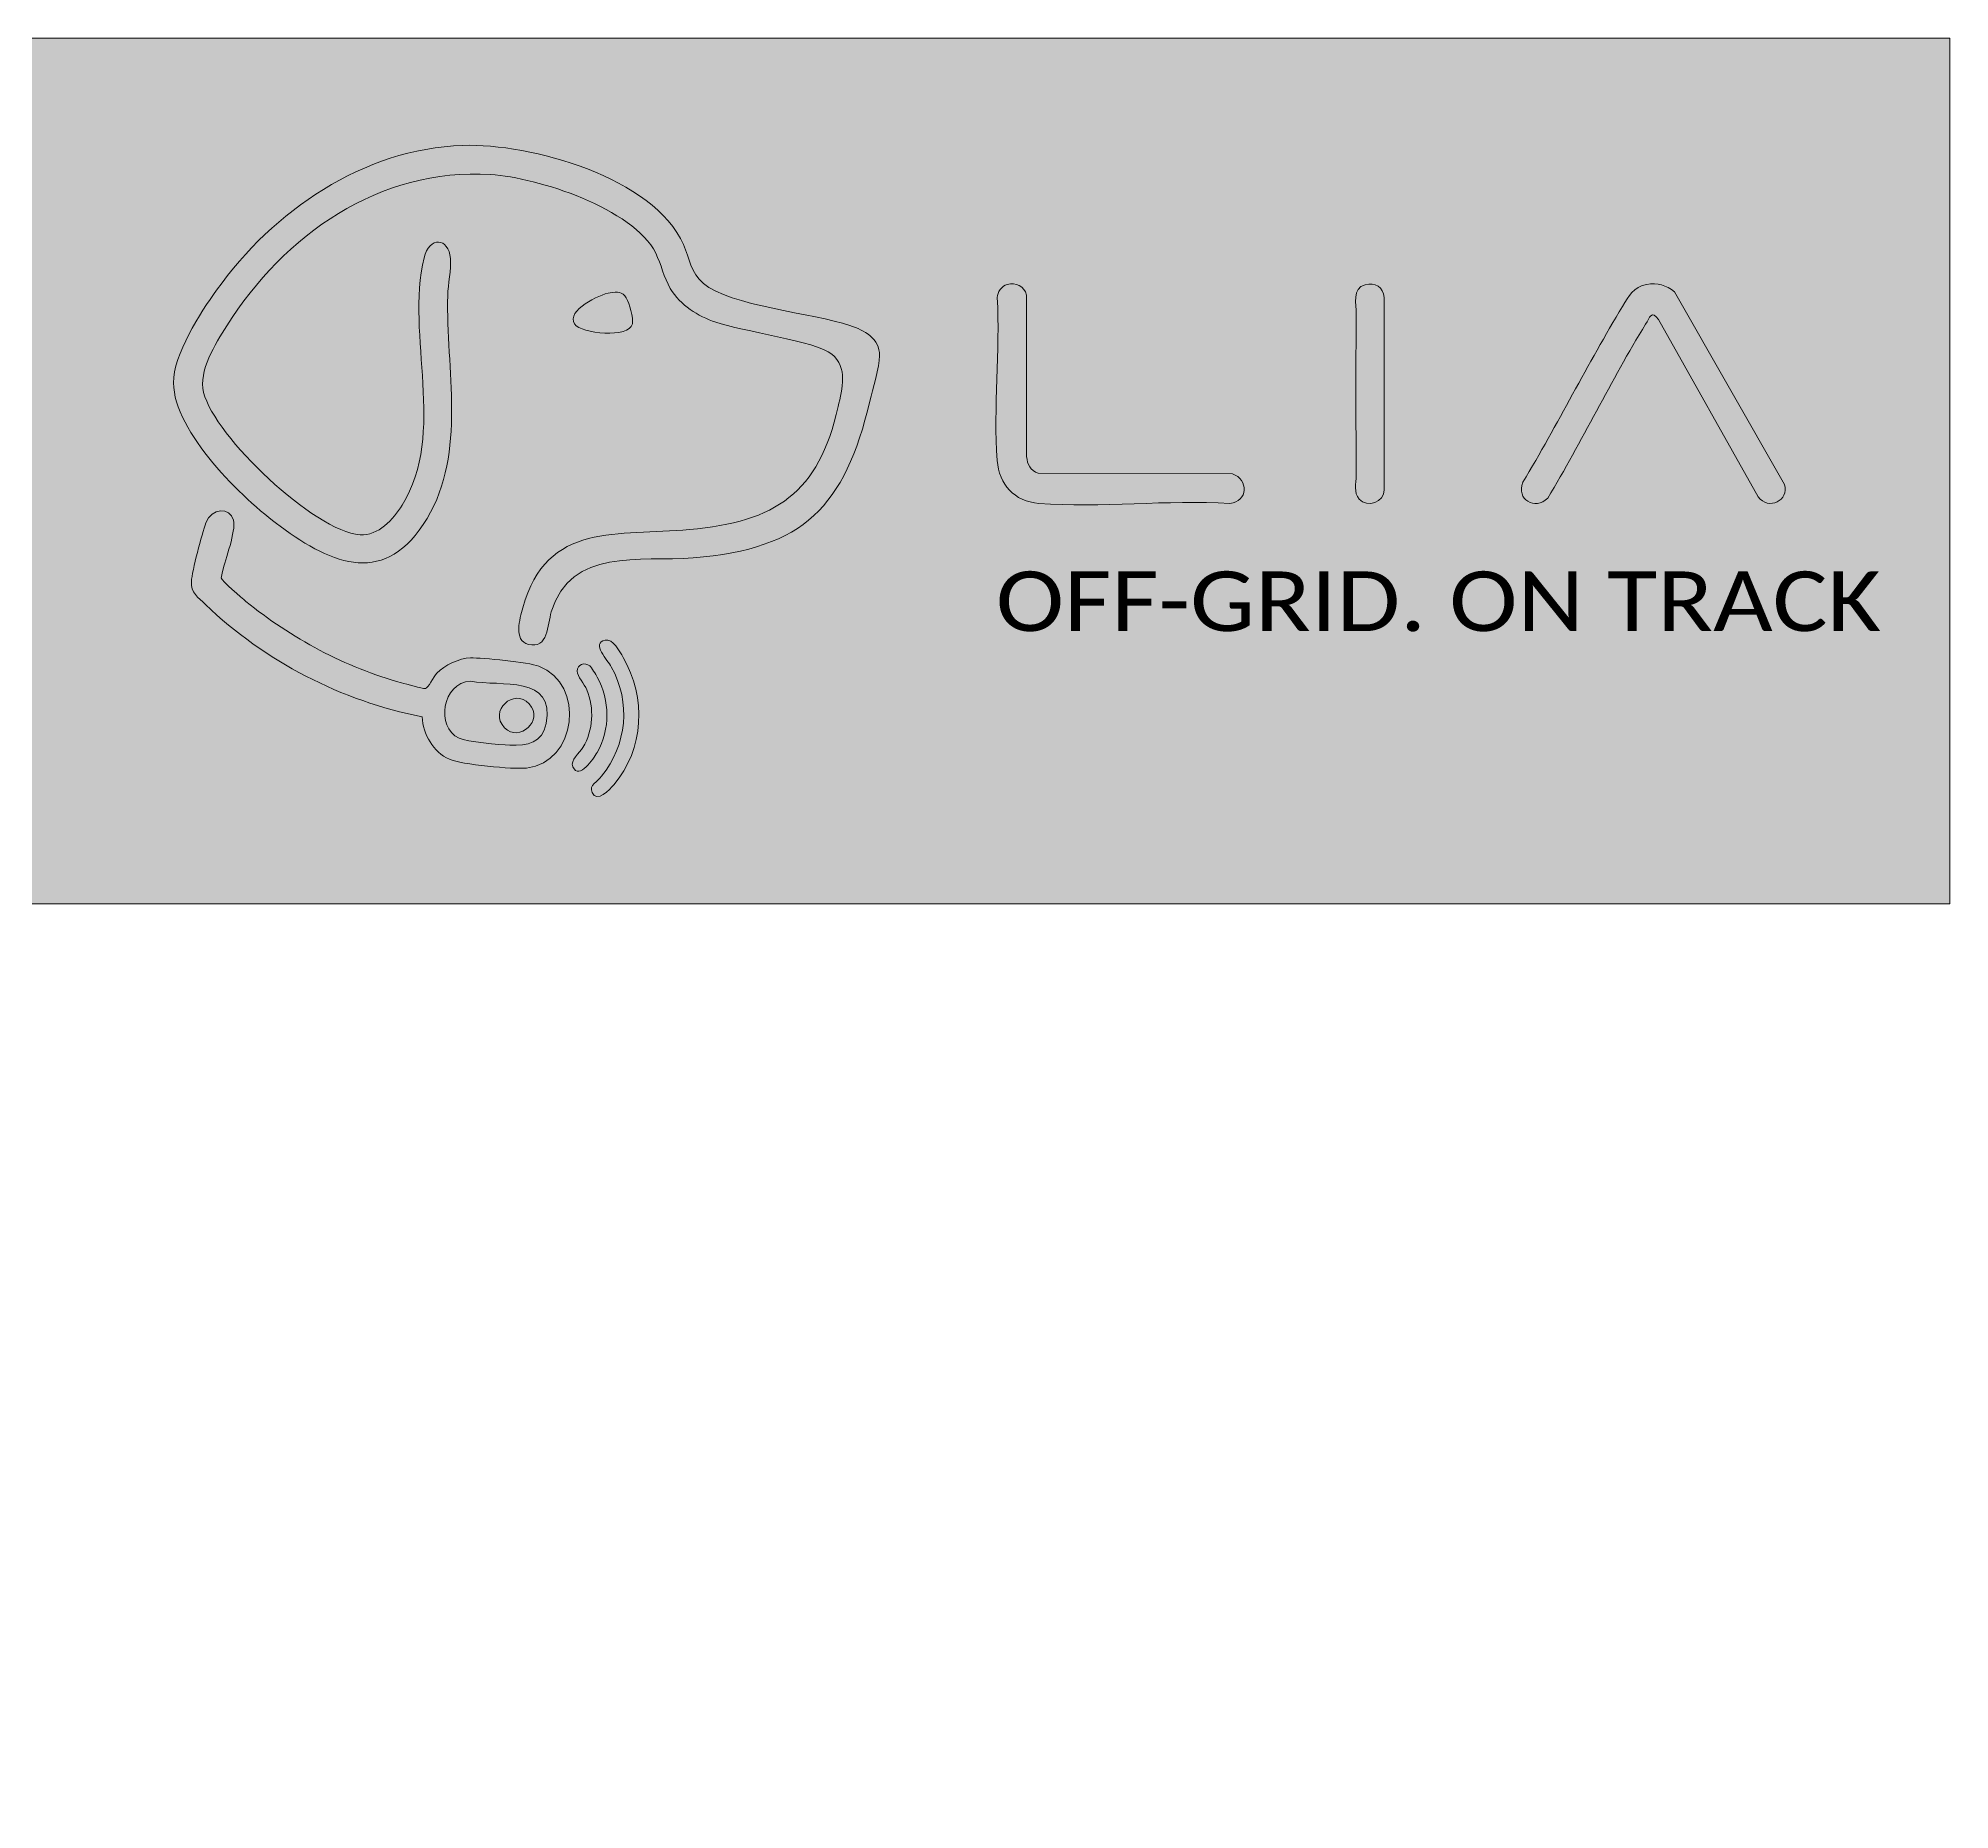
# Model space of a CAD drawing. Extents: x -362 to 2987, y -1020 to 102.
# Drawn here: x 581 to 1523, y -857 to 16 of the extents above; entities that cross this region are included whole.
import ezdxf

# ---------------------------------------------------------------- set-up
doc = ezdxf.new("R2010")
doc.units = 0
doc.header["$MEASUREMENT"] = 0
doc.layers.add('Capa 1', color=7, linetype='Continuous', lineweight=0)

# ---------------------------------------------------------------- blocks, each defined once
blk = doc.blocks.new('Block_0')
at = {"layer": 'Capa 1', "true_color": 0x1b242d, "transparency": 33554687}
h = blk.add_hatch(color=250, dxfattribs=at)
h.dxf.hatch_style = 2
h.paths.add_polyline_path([(1523.17, -410.69), (571.08, -410.69), (571.08, 16), (1523.17, 16)])
h = blk.add_hatch(color=250, dxfattribs=at)
h.dxf.hatch_style = 2
h.paths.add_polyline_path([(472.39, -857.39), (45.69, -857.39), (45.69, -430.69), (472.39, -430.69)])
at = {"layer": 'Capa 1'}
for points in [[(1523.17, -410.69), (571.08, -410.69), (571.08, 16), (1523.17, 16)], [(472.39, -857.39), (45.69, -857.39), (45.69, -430.69), (472.39, -430.69)]]:
    blk.add_lwpolyline(points, close=True, dxfattribs=at)
blk = doc.blocks.new('Block_7')
at = {"layer": 'Capa 1', "true_color": 0xf2f1f5, "transparency": 33554687}
h = blk.add_hatch(color=7, dxfattribs=at)
h.dxf.hatch_style = 2
edge = h.paths.add_edge_path()
edge.add_spline(control_points=[(1058.38, -105.36), (1062.85, -104.33), (1066.76, -106.23), (1068, -110.63), (1068, -110.63), (1068.01, -190.25), (1068.01, -190.25), (1068.37, -194.27), (1069.8, -197.02), (1073.71, -198.46), (1073.71, -198.46), (1169.44, -198.79), (1169.44, -198.79), (1177.58, -201.38), (1177.21, -212.63), (1168.24, -213.33), (1137.64, -211.46), (1104.3, -215.7), (1074.02, -213.32), (1061.88, -212.36), (1054.41, -204.07), (1053.48, -192.14), (1051.47, -166.33), (1055.03, -137.94), (1053.51, -111.86), (1053.5, -109.24), (1055.79, -105.96), (1058.38, -105.36)], knot_values=[0, 0, 0, 0, 1, 1, 1, 2, 2, 2, 3, 3, 3, 4, 4, 4, 5, 5, 5, 6, 6, 6, 7, 7, 7, 8, 8, 8, 9, 9, 9, 9], degree=3, periodic=0)
h = blk.add_hatch(color=7, dxfattribs=at)
h.dxf.hatch_style = 2
edge = h.paths.add_edge_path()
edge.add_spline(control_points=[(1231.94, -211.18), (1229.11, -208.18), (1230.51, -203.25), (1230.49, -199.73), (1230.37, -173.18), (1230.27, -146.6), (1230.5, -120.05), (1230.54, -115.2), (1228.48, -107.21), (1234.86, -105.52), (1239.89, -104.2), (1243.77, -106.65), (1244.36, -111.86), (1244.36, -111.86), (1244.36, -206.66), (1244.36, -206.66), (1244.15, -212.83), (1236.09, -215.57), (1231.94, -211.18)], knot_values=[0, 0, 0, 0, 1, 1, 1, 2, 2, 2, 3, 3, 3, 4, 4, 4, 5, 5, 5, 6, 6, 6, 6], degree=3, periodic=0)
h = blk.add_hatch(color=7, dxfattribs=at)
h.dxf.hatch_style = 2
edge = h.paths.add_edge_path()
edge.add_spline(control_points=[(1373.76, -105.37), (1378.96, -104.48), (1383.46, -105.74), (1387.5, -109.02), (1387.5, -109.02), (1441.69, -203.99), (1441.69, -203.99), (1444.12, -211.91), (1433.84, -216.93), (1428.62, -210.1), (1428.62, -210.1), (1379.5, -122.71), (1379.5, -122.71), (1376.07, -117.88), (1375.24, -121.7), (1373.18, -125.02), (1356.09, -152.62), (1341.81, -182.91), (1324.92, -210.74), (1318.75, -216.97), (1309.19, -211.26), (1312.68, -202.93), (1329.77, -174.47), (1344.63, -144.56), (1361.81, -116.18), (1364.84, -111.16), (1367.25, -106.49), (1373.76, -105.37)], knot_values=[0, 0, 0, 0, 1, 1, 1, 2, 2, 2, 3, 3, 3, 4, 4, 4, 5, 5, 5, 6, 6, 6, 7, 7, 7, 8, 8, 8, 9, 9, 9, 9], degree=3, periodic=0)
at = {"layer": 'Capa 1'}
for points, knots in [([(1058.38, -105.36), (1062.85, -104.33), (1066.76, -106.23), (1068, -110.63), (1068, -110.63), (1068.01, -190.25), (1068.01, -190.25), (1068.37, -194.27), (1069.8, -197.02), (1073.71, -198.46), (1073.71, -198.46), (1169.44, -198.79), (1169.44, -198.79), (1177.58, -201.38), (1177.21, -212.63), (1168.24, -213.33), (1137.64, -211.46), (1104.3, -215.7), (1074.02, -213.32), (1061.88, -212.36), (1054.41, -204.07), (1053.48, -192.14), (1051.47, -166.33), (1055.03, -137.94), (1053.51, -111.86), (1053.5, -109.24), (1055.79, -105.96), (1058.38, -105.36)], [0, 0, 0, 0, 1, 1, 1, 2, 2, 2, 3, 3, 3, 4, 4, 4, 5, 5, 5, 6, 6, 6, 7, 7, 7, 8, 8, 8, 9, 9, 9, 9]), ([(1231.94, -211.18), (1229.11, -208.18), (1230.51, -203.25), (1230.49, -199.73), (1230.37, -173.18), (1230.27, -146.6), (1230.5, -120.05), (1230.54, -115.2), (1228.48, -107.21), (1234.86, -105.52), (1239.89, -104.2), (1243.77, -106.65), (1244.36, -111.86), (1244.36, -111.86), (1244.36, -206.66), (1244.36, -206.66), (1244.15, -212.83), (1236.09, -215.57), (1231.94, -211.18)], [0, 0, 0, 0, 1, 1, 1, 2, 2, 2, 3, 3, 3, 4, 4, 4, 5, 5, 5, 6, 6, 6, 6]), ([(1373.76, -105.37), (1378.96, -104.48), (1383.46, -105.74), (1387.5, -109.02), (1387.5, -109.02), (1441.69, -203.99), (1441.69, -203.99), (1444.12, -211.91), (1433.84, -216.93), (1428.62, -210.1), (1428.62, -210.1), (1379.5, -122.71), (1379.5, -122.71), (1376.07, -117.88), (1375.24, -121.7), (1373.18, -125.02), (1356.09, -152.62), (1341.81, -182.91), (1324.92, -210.74), (1318.75, -216.97), (1309.19, -211.26), (1312.68, -202.93), (1329.77, -174.47), (1344.63, -144.56), (1361.81, -116.18), (1364.84, -111.16), (1367.25, -106.49), (1373.76, -105.37)], [0, 0, 0, 0, 1, 1, 1, 2, 2, 2, 3, 3, 3, 4, 4, 4, 5, 5, 5, 6, 6, 6, 7, 7, 7, 8, 8, 8, 9, 9, 9, 9])]:
    blk.add_open_spline(points, degree=3, knots=knots, dxfattribs=at)
blk = doc.blocks.new('Block_6')
at = {"layer": 'Capa 1'}
blk.add_blockref('Block_7', (0, 0), dxfattribs=at)
at = {"layer": 'Capa 1', "insert": (1052.85, -276.63), "char_height": 0.2, "attachment_point": 7}
blk.add_mtext('\\C125;\\c8760636;\\FCalibri|b0|i0|c1;\\H29.394078;\\W1.107380;OFF-GRID. ON TRACK', dxfattribs=at)
blk = doc.blocks.new('Block_8')
at = {"layer": 'Capa 1', "true_color": 0xf2f1f5, "transparency": 33554687}
h = blk.add_hatch(color=7, dxfattribs=at)
h.dxf.hatch_style = 2
edge = h.paths.add_edge_path()
edge.add_spline(control_points=[(790.06, -36.84), (823.29, -35.71), (884.24, -52.66), (898.8, -85.73), (901.96, -92.89), (902.21, -99.34), (908.67, -104.93), (921.35, -115.89), (963.01, -119.6), (980.9, -125.6), (987.92, -127.96), (995.6, -131.99), (995.51, -140.55), (995.46, -145.94), (992.12, -157.17), (990.73, -162.94), (978.2, -214.87), (958.52, -235.69), (903.62, -240.15), (877.16, -242.3), (843.29, -234.93), (833.63, -266.85), (831.72, -273.16), (832.06, -285.36), (822.4, -282.83), (814.73, -280.83), (818.1, -270.26), (819.58, -264.81), (831.18, -222.02), (866.92, -229.47), (901.73, -226.25), (944.46, -222.3), (965.49, -208.41), (975.05, -165.59), (977.03, -156.74), (979.99, -146.4), (971.87, -139.69), (964.35, -133.48), (927.25, -128.35), (914.83, -124.05), (905.72, -120.91), (897.31, -115.84), (892.31, -107.39), (889.04, -101.88), (887.85, -95.47), (885.1, -89.95), (874.1, -67.88), (826.91, -52.66), (803.77, -51.2), (748.76, -47.72), (701.86, -80.97), (673.64, -125.82), (667.98, -134.82), (659.54, -147.89), (662.21, -158.64), (667.61, -180.38), (716.89, -227.15), (739.33, -228.78), (748.2, -229.43), (755.84, -221.14), (760.12, -214.2), (782.17, -178.41), (761.63, -130.85), (770.89, -92.25), (773.46, -81.55), (783.04, -82.21), (783.89, -92.56), (784.34, -98.05), (782.73, -105.25), (782.57, -110.89), (781.6, -147.09), (792, -187.97), (772.37, -220.76), (752.18, -254.49), (726.18, -243.91), (699.88, -224.61), (681.31, -210.97), (647.56, -178.23), (647.34, -153.86), (647.21, -140.09), (660.62, -119.25), (668.6, -108.14), (696.62, -69.14), (740.65, -38.53), (790.06, -36.84)], knot_values=[0, 0, 0, 0, 1, 1, 1, 2, 2, 2, 3, 3, 3, 4, 4, 4, 5, 5, 5, 6, 6, 6, 7, 7, 7, 8, 8, 8, 9, 9, 9, 10, 10, 10, 11, 11, 11, 12, 12, 12, 13, 13, 13, 14, 14, 14, 15, 15, 15, 16, 16, 16, 17, 17, 17, 18, 18, 18, 19, 19, 19, 20, 20, 20, 21, 21, 21, 22, 22, 22, 23, 23, 23, 24, 24, 24, 25, 25, 25, 26, 26, 26, 27, 27, 27, 28, 28, 28, 28], degree=3, periodic=0)
h = blk.add_hatch(color=7, dxfattribs=at)
h.dxf.hatch_style = 2
edge = h.paths.add_edge_path()
edge.add_spline(control_points=[(862.71, -109.5), (866.16, -109.04), (868.58, -108.86), (870.59, -112.05), (872.21, -114.63), (874.16, -121.87), (873.59, -124.81), (872.19, -132.13), (848.24, -129.65), (845.13, -124.87), (840.81, -118.24), (857.45, -110.21), (862.71, -109.5)], knot_values=[0, 0, 0, 0, 1, 1, 1, 2, 2, 2, 3, 3, 3, 4, 4, 4, 4], degree=3, periodic=0)
h = blk.add_hatch(color=7, dxfattribs=at)
h.dxf.hatch_style = 2
edge = h.paths.add_edge_path()
edge.add_spline(control_points=[(793.86, -300.97), (779.75, -301.7), (776.52, -323.64), (788.15, -329.1), (792.15, -330.97), (808.11, -332.28), (813.23, -332.45), (821.76, -332.74), (829.27, -331.63), (831.12, -321.85), (835.67, -297.7), (808.82, -303.82), (793.86, -300.97)], knot_values=[0, 0, 0, 0, 1, 1, 1, 2, 2, 2, 3, 3, 3, 4, 4, 4, 4], degree=3, periodic=0)
edge = h.paths.add_edge_path()
edge.add_spline(control_points=[(769.91, -318.58), (730.33, -310.8), (692.24, -291.15), (663.15, -263.23), (659.35, -259.58), (655.89, -257.58), (656.18, -251.83), (656.43, -246.85), (661.48, -228.13), (663.34, -222.96), (665.99, -215.59), (675.38, -214.9), (676.93, -221.65), (678.21, -227.24), (672.87, -240.67), (671.57, -246.98), (671.38, -247.87), (670.88, -249.39), (670.89, -250.1), (670.92, -251.4), (681.21, -260.09), (683.08, -261.63), (704.74, -279.47), (732.69, -294.47), (759.85, -301.78), (762.17, -302.4), (769.85, -304.65), (771.6, -304.6), (772.82, -304.56), (775.72, -298.62), (777.22, -297.02), (780.91, -293.1), (788.38, -289.64), (793.77, -289.5), (799.65, -289.35), (822.37, -291.66), (827.47, -293.57), (850.7, -302.27), (846.05, -341.32), (821.47, -343.8), (814.71, -344.48), (789.32, -342.14), (783.43, -339.5), (775.37, -335.89), (770.45, -327.2), (769.91, -318.58)], knot_values=[0, 0, 0, 0, 1, 1, 1, 2, 2, 2, 3, 3, 3, 4, 4, 4, 5, 5, 5, 6, 6, 6, 7, 7, 7, 8, 8, 8, 9, 9, 9, 10, 10, 10, 11, 11, 11, 12, 12, 12, 13, 13, 13, 14, 14, 14, 15, 15, 15, 15], degree=3, periodic=0)
at = {"layer": 'Capa 1', "true_color": 0x3ead84, "transparency": 33554687}
h = blk.add_hatch(color=125, dxfattribs=at)
h.dxf.hatch_style = 2
edge = h.paths.add_edge_path()
edge.add_spline(control_points=[(860.17, -280.72), (863.96, -279.93), (867.33, -286.27), (869.06, -289.26), (880.45, -308.89), (879.47, -334.54), (864.45, -352.03), (862.38, -354.45), (856.22, -361.34), (853.71, -355.8), (852.15, -352.34), (856.52, -350.3), (858.42, -347.89), (870.87, -332.19), (873.03, -311.57), (863.2, -293.87), (861.5, -290.81), (853.16, -282.19), (860.17, -280.72)], knot_values=[0, 0, 0, 0, 1, 1, 1, 2, 2, 2, 3, 3, 3, 4, 4, 4, 5, 5, 5, 6, 6, 6, 6], degree=3, periodic=0)
h = blk.add_hatch(color=125, dxfattribs=at)
h.dxf.hatch_style = 2
edge = h.paths.add_edge_path()
edge.add_spline(control_points=[(852.57, -293.44), (853.3, -294.02), (855.66, -297.84), (856.24, -298.92), (862.57, -310.72), (862.83, -324.45), (856.18, -336.17), (854.59, -338.97), (847.34, -349.99), (844.23, -343.16), (842.79, -339.97), (847.54, -336.44), (849.23, -333.64), (854.27, -325.26), (854.91, -314.3), (851.16, -305.27), (849.98, -302.41), (846.37, -298.42), (846.4, -296.11), (846.44, -292.56), (850.13, -291.47), (852.57, -293.44)], knot_values=[0, 0, 0, 0, 1, 1, 1, 2, 2, 2, 3, 3, 3, 4, 4, 4, 5, 5, 5, 6, 6, 6, 7, 7, 7, 7], degree=3, periodic=0)
h = blk.add_hatch(color=125, dxfattribs=at)
h.dxf.hatch_style = 2
edge = h.paths.add_edge_path()
edge.add_spline(control_points=[(810.63, -324), (802.41, -315.7), (815.31, -304.01), (822.77, -312.17), (830.23, -320.33), (817.88, -331.32), (810.63, -324)], knot_values=[0, 0, 0, 0, 1, 1, 1, 2, 2, 2, 2], degree=3, periodic=0)
at = {"layer": 'Capa 1'}
for points, knots in [([(790.06, -36.84), (823.29, -35.71), (884.24, -52.66), (898.8, -85.73), (901.96, -92.89), (902.21, -99.34), (908.67, -104.93), (921.35, -115.89), (963.01, -119.6), (980.9, -125.6), (987.92, -127.96), (995.6, -131.99), (995.51, -140.55), (995.46, -145.94), (992.12, -157.17), (990.73, -162.94), (978.2, -214.87), (958.52, -235.69), (903.62, -240.15), (877.16, -242.3), (843.29, -234.93), (833.63, -266.85), (831.72, -273.16), (832.06, -285.36), (822.4, -282.83), (814.73, -280.83), (818.1, -270.26), (819.58, -264.81), (831.18, -222.02), (866.92, -229.47), (901.73, -226.25), (944.46, -222.3), (965.49, -208.41), (975.05, -165.59), (977.03, -156.74), (979.99, -146.4), (971.87, -139.69), (964.35, -133.48), (927.25, -128.35), (914.83, -124.05), (905.72, -120.91), (897.31, -115.84), (892.31, -107.39), (889.04, -101.88), (887.85, -95.47), (885.1, -89.95), (874.1, -67.88), (826.91, -52.66), (803.77, -51.2), (748.76, -47.72), (701.86, -80.97), (673.64, -125.82), (667.98, -134.82), (659.54, -147.89), (662.21, -158.64), (667.61, -180.38), (716.89, -227.15), (739.33, -228.78), (748.2, -229.43), (755.84, -221.14), (760.12, -214.2), (782.17, -178.41), (761.63, -130.85), (770.89, -92.25), (773.46, -81.55), (783.04, -82.21), (783.89, -92.56), (784.34, -98.05), (782.73, -105.25), (782.57, -110.89), (781.6, -147.09), (792, -187.97), (772.37, -220.76), (752.18, -254.49), (726.18, -243.91), (699.88, -224.61), (681.31, -210.97), (647.56, -178.23), (647.34, -153.86), (647.21, -140.09), (660.62, -119.25), (668.6, -108.14), (696.62, -69.14), (740.65, -38.53), (790.06, -36.84)], [0, 0, 0, 0, 1, 1, 1, 2, 2, 2, 3, 3, 3, 4, 4, 4, 5, 5, 5, 6, 6, 6, 7, 7, 7, 8, 8, 8, 9, 9, 9, 10, 10, 10, 11, 11, 11, 12, 12, 12, 13, 13, 13, 14, 14, 14, 15, 15, 15, 16, 16, 16, 17, 17, 17, 18, 18, 18, 19, 19, 19, 20, 20, 20, 21, 21, 21, 22, 22, 22, 23, 23, 23, 24, 24, 24, 25, 25, 25, 26, 26, 26, 27, 27, 27, 28, 28, 28, 28]), ([(862.71, -109.5), (866.16, -109.04), (868.58, -108.86), (870.59, -112.05), (872.21, -114.63), (874.16, -121.87), (873.59, -124.81), (872.19, -132.13), (848.24, -129.65), (845.13, -124.87), (840.81, -118.24), (857.45, -110.21), (862.71, -109.5)], [0, 0, 0, 0, 1, 1, 1, 2, 2, 2, 3, 3, 3, 4, 4, 4, 4]), ([(769.91, -318.58), (730.33, -310.8), (692.24, -291.15), (663.15, -263.23), (659.35, -259.58), (655.89, -257.58), (656.18, -251.83), (656.43, -246.85), (661.48, -228.13), (663.34, -222.96), (665.99, -215.59), (675.38, -214.9), (676.93, -221.65), (678.21, -227.24), (672.87, -240.67), (671.57, -246.98), (671.38, -247.87), (670.88, -249.39), (670.89, -250.1), (670.92, -251.4), (681.21, -260.09), (683.08, -261.63), (704.74, -279.47), (732.69, -294.47), (759.85, -301.78), (762.17, -302.4), (769.85, -304.65), (771.6, -304.6), (772.82, -304.56), (775.72, -298.62), (777.22, -297.02), (780.91, -293.1), (788.38, -289.64), (793.77, -289.5), (799.65, -289.35), (822.37, -291.66), (827.47, -293.57), (850.7, -302.27), (846.05, -341.32), (821.47, -343.8), (814.71, -344.48), (789.32, -342.14), (783.43, -339.5), (775.37, -335.89), (770.45, -327.2), (769.91, -318.58)], [0, 0, 0, 0, 1, 1, 1, 2, 2, 2, 3, 3, 3, 4, 4, 4, 5, 5, 5, 6, 6, 6, 7, 7, 7, 8, 8, 8, 9, 9, 9, 10, 10, 10, 11, 11, 11, 12, 12, 12, 13, 13, 13, 14, 14, 14, 15, 15, 15, 15]), ([(860.17, -280.72), (863.96, -279.93), (867.33, -286.27), (869.06, -289.26), (880.45, -308.89), (879.47, -334.54), (864.45, -352.03), (862.38, -354.45), (856.22, -361.34), (853.71, -355.8), (852.15, -352.34), (856.52, -350.3), (858.42, -347.89), (870.87, -332.19), (873.03, -311.57), (863.2, -293.87), (861.5, -290.81), (853.16, -282.19), (860.17, -280.72)], [0, 0, 0, 0, 1, 1, 1, 2, 2, 2, 3, 3, 3, 4, 4, 4, 5, 5, 5, 6, 6, 6, 6]), ([(852.57, -293.44), (853.3, -294.02), (855.66, -297.84), (856.24, -298.92), (862.57, -310.72), (862.83, -324.45), (856.18, -336.17), (854.59, -338.97), (847.34, -349.99), (844.23, -343.16), (842.79, -339.97), (847.54, -336.44), (849.23, -333.64), (854.27, -325.26), (854.91, -314.3), (851.16, -305.27), (849.98, -302.41), (846.37, -298.42), (846.4, -296.11), (846.44, -292.56), (850.13, -291.47), (852.57, -293.44)], [0, 0, 0, 0, 1, 1, 1, 2, 2, 2, 3, 3, 3, 4, 4, 4, 5, 5, 5, 6, 6, 6, 7, 7, 7, 7]), ([(793.86, -300.97), (779.75, -301.7), (776.52, -323.64), (788.15, -329.1), (792.15, -330.97), (808.11, -332.28), (813.23, -332.45), (821.76, -332.74), (829.27, -331.63), (831.12, -321.85), (835.67, -297.7), (808.82, -303.82), (793.86, -300.97)], [0, 0, 0, 0, 1, 1, 1, 2, 2, 2, 3, 3, 3, 4, 4, 4, 4]), ([(810.63, -324), (802.41, -315.7), (815.31, -304.01), (822.77, -312.17), (830.23, -320.33), (817.88, -331.32), (810.63, -324)], [0, 0, 0, 0, 1, 1, 1, 2, 2, 2, 2])]:
    blk.add_open_spline(points, degree=3, knots=knots, dxfattribs=at)
blk = doc.blocks.new('Block_5')
at = {"layer": 'Capa 1'}
for name in ['Block_8', 'Block_6']:
    blk.add_blockref(name, (0, 0), dxfattribs=at)

msp = doc.modelspace()

# ---------------------------------------------------------------- block references
at = {"layer": 'Capa 1'}
for name in ['Block_0', 'Block_5']:
    msp.add_blockref(name, (0, 0), dxfattribs=at)

doc.saveas('drawing.dxf')
